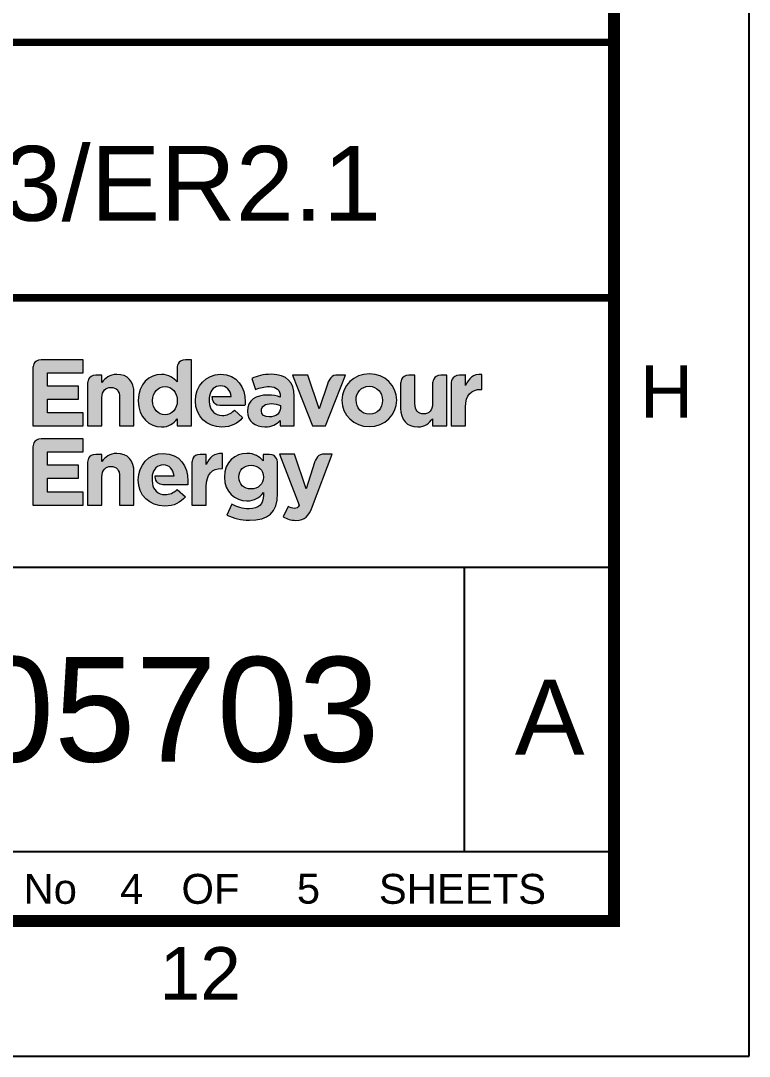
# Paper-space layout 'Retic (4)' of a CAD drawing. Header units: metres. Extents: x -9 to 795, y -5 to 571.
# Drawn here: x 746.7 to 795.4, y -5.4 to 63.8 of the extents above; entities that cross this region are included whole.
import ezdxf
from ezdxf.enums import TextEntityAlignment as Align

# ---------------------------------------------------------------- set-up
doc = ezdxf.new("R2010")
doc.units = ezdxf.units.M
doc.header["$LTSCALE"] = 0.7
for name, color, linetype in [('_User Miscellaneous1', 3, 'Continuous'), ('Notes', 7, 'Continuous'), ('SupportsUG_SP_EXT', 7, 'Continuous')]:
    doc.layers.add(name, color=color, linetype=linetype)
doc.layers.get('SupportsUG_SP_EXT').off()
doc.styles.add('ARIAL', font='arial.ttf', dxfattribs={"height": 2})
doc.styles.add('iecISOCP', font='isocp.shx')
doc.styles.get("Standard").update_dxf_attribs({"font": 'arial.ttf'})

# ---------------------------------------------------------------- blocks, each defined once
blk = doc.blocks.new('A1_FRAME_TITLE')
at = {"layer": '_User Miscellaneous1'}
h = blk.add_hatch(color=256, dxfattribs=at)
edge = h.paths.add_edge_path()
edge.add_spline(control_points=[(756.269, 39.059), (756.269, 39.059), (756.269, 42.872), (756.269, 42.919), (756.269, 42.965), (756.271, 43.478), (756.828, 43.479), (757.385, 43.479), (759.635, 43.479), (759.635, 43.479), (759.635, 43.479), (759.635, 42.614), (759.635, 42.614), (759.635, 42.614), (757.235, 42.614), (757.235, 42.614), (757.235, 42.614), (757.235, 41.717), (757.235, 41.717), (757.235, 41.717), (759.319, 41.717), (759.319, 41.717), (759.319, 41.717), (759.319, 40.852), (759.319, 40.852), (759.319, 40.852), (757.235, 40.852), (757.235, 40.852), (757.235, 40.852), (757.235, 39.924), (757.235, 39.924), (757.235, 39.924), (759.635, 39.924), (759.635, 39.924), (759.635, 39.924), (759.635, 39.059), (759.635, 39.059), (759.635, 39.059), (756.269, 39.059), (756.269, 39.059)], knot_values=[0, 0, 0, 0, 1, 1, 1, 2, 2, 2, 3, 3, 3, 4, 4, 4, 5, 5, 5, 6, 6, 6, 7, 7, 7, 8, 8, 8, 9, 9, 9, 10, 10, 10, 11, 11, 11, 12, 12, 12, 13, 13, 13, 13], degree=3, periodic=0)
h = blk.add_hatch(color=256, dxfattribs=at)
edge = h.paths.add_edge_path(flags=16)
edge.add_spline(control_points=[(765.92, 40.751), (765.92, 41.313), (765.548, 41.685), (765.1, 41.685), (764.651, 41.685), (764.272, 41.319), (764.272, 40.751), (764.272, 40.751), (764.272, 40.738), (764.272, 40.738), (764.272, 40.176), (764.651, 39.804), (765.1, 39.804), (765.548, 39.804), (765.92, 40.176), (765.92, 40.738), (765.92, 40.738), (765.92, 40.751), (765.92, 40.751)], knot_values=[0, 0, 0, 0, 1, 1, 1, 2, 2, 2, 3, 3, 3, 4, 4, 4, 5, 5, 5, 6, 6, 6, 6], degree=3, periodic=0)
edge = h.paths.add_edge_path()
edge.add_spline(control_points=[(765.908, 39.059), (765.908, 39.059), (765.908, 39.539), (765.908, 39.539), (765.675, 39.223), (765.352, 38.989), (764.854, 38.989), (764.064, 38.989), (763.313, 39.608), (763.313, 40.738), (763.313, 40.738), (763.313, 40.751), (763.313, 40.751), (763.313, 41.882), (764.052, 42.5), (764.854, 42.5), (765.365, 42.5), (765.68, 42.266), (765.908, 41.995), (765.908, 41.995), (765.908, 42.884), (765.908, 42.923), (765.908, 42.961), (765.91, 43.479), (766.464, 43.479), (766.852, 43.479), (766.868, 43.479), (766.868, 43.479), (766.868, 43.479), (766.868, 39.059), (766.868, 39.059), (766.868, 39.059), (765.908, 39.059), (765.908, 39.059)], knot_values=[0, 0, 0, 0, 1, 1, 1, 2, 2, 2, 3, 3, 3, 4, 4, 4, 5, 5, 5, 6, 6, 6, 7, 7, 7, 8, 8, 8, 9, 9, 9, 10, 10, 10, 11, 11, 11, 11], degree=3, periodic=0)
h = blk.add_hatch(color=256, dxfattribs=at)
edge = h.paths.add_edge_path()
edge.add_spline(control_points=[(762.065, 39.059), (762.065, 39.059), (762.065, 40.947), (762.065, 40.947), (762.065, 41.402), (761.85, 41.635), (761.484, 41.635), (761.117, 41.635), (760.884, 41.402), (760.884, 40.947), (760.884, 40.947), (760.884, 39.059), (760.884, 39.059), (760.884, 39.059), (759.924, 39.059), (759.924, 39.059), (759.924, 39.059), (759.925, 41.83), (759.924, 41.889), (759.923, 41.947), (759.923, 42.443), (760.481, 42.443), (760.884, 42.443), (760.884, 42.443), (760.884, 42.443), (760.884, 42.443), (760.884, 41.964), (760.884, 41.964), (761.105, 42.248), (761.389, 42.507), (761.875, 42.507), (762.602, 42.507), (763.025, 42.027), (763.025, 41.25), (763.025, 41.25), (763.025, 39.059), (763.025, 39.059), (763.025, 39.059), (762.065, 39.059), (762.065, 39.059)], knot_values=[0, 0, 0, 0, 1, 1, 1, 2, 2, 2, 3, 3, 3, 4, 4, 4, 5, 5, 5, 6, 6, 6, 7, 7, 7, 8, 8, 8, 9, 9, 9, 10, 10, 10, 11, 11, 11, 12, 12, 12, 13, 13, 13, 13], degree=3, periodic=0)
h = blk.add_hatch(color=256, dxfattribs=at)
edge = h.paths.add_edge_path()
edge.add_spline(control_points=[(768.808, 42.508), (767.823, 42.508), (767.134, 41.713), (767.134, 40.747), (767.134, 40.747), (767.134, 40.734), (767.134, 40.734), (767.134, 39.699), (767.886, 38.985), (768.903, 38.985), (769.515, 38.985), (769.97, 39.225), (770.285, 39.616), (770.285, 39.616), (769.736, 40.102), (769.736, 40.102), (769.471, 39.856), (769.237, 39.762), (768.915, 39.755), (768.451, 39.746), (768.122, 40.112), (768.076, 40.483), (768.036, 40.803), (768.05, 40.909), (768.072, 41.048), (768.138, 41.466), (768.41, 41.738), (768.808, 41.738), (769.212, 41.738), (769.465, 41.448), (769.522, 41.018), (769.522, 41.018), (768.261, 41.018), (768.261, 41.018), (768.261, 41.018), (768.238, 40.418), (768.764, 40.418), (769.29, 40.418), (770.443, 40.418), (770.443, 40.418), (770.45, 40.507), (770.456, 40.564), (770.456, 40.658), (770.456, 40.658), (770.456, 40.671), (770.456, 40.671), (770.456, 41.631), (769.938, 42.508), (768.808, 42.508)], knot_values=[0, 0, 0, 0, 1, 1, 1, 2, 2, 2, 3, 3, 3, 4, 4, 4, 5, 5, 5, 6, 6, 6, 7, 7, 7, 8, 8, 8, 9, 9, 9, 10, 10, 10, 11, 11, 11, 12, 12, 12, 13, 13, 13, 14, 14, 14, 15, 15, 15, 16, 16, 16, 16], degree=3, periodic=0)
h = blk.add_hatch(color=256, dxfattribs=at)
edge = h.paths.add_edge_path(flags=16)
edge.add_spline(control_points=[(772.814, 40.422), (772.65, 40.498), (772.435, 40.549), (772.201, 40.549), (771.791, 40.549), (771.539, 40.384), (771.539, 40.081), (771.539, 40.081), (771.539, 40.069), (771.539, 40.069), (771.539, 39.81), (771.753, 39.658), (772.063, 39.658), (772.511, 39.658), (772.814, 39.904), (772.814, 40.252), (772.814, 40.252), (772.814, 40.422), (772.814, 40.422)], knot_values=[0, 0, 0, 0, 1, 1, 1, 2, 2, 2, 3, 3, 3, 4, 4, 4, 5, 5, 5, 6, 6, 6, 6], degree=3, periodic=0)
edge = h.paths.add_edge_path()
edge.add_spline(control_points=[(772.795, 39.058), (772.795, 39.058), (772.795, 39.425), (772.795, 39.425), (772.561, 39.166), (772.239, 38.995), (771.772, 38.995), (771.135, 38.995), (770.61, 39.361), (770.61, 40.031), (770.61, 40.031), (770.61, 40.043), (770.61, 40.043), (770.61, 40.782), (771.172, 41.123), (771.974, 41.123), (772.315, 41.123), (772.561, 41.066), (772.801, 40.984), (772.801, 40.984), (772.801, 41.041), (772.801, 41.041), (772.801, 41.439), (772.555, 41.687), (772.075, 41.687), (771.709, 41.687), (771.45, 41.618), (771.141, 41.504), (771.141, 41.504), (770.901, 42.237), (770.901, 42.237), (771.273, 42.401), (771.64, 42.508), (772.214, 42.508), (773.263, 42.508), (773.724, 41.965), (773.724, 41.049), (773.724, 41.049), (773.724, 39.058), (773.724, 39.058), (773.724, 39.058), (772.795, 39.058), (772.795, 39.058)], knot_values=[0, 0, 0, 0, 1, 1, 1, 2, 2, 2, 3, 3, 3, 4, 4, 4, 5, 5, 5, 6, 6, 6, 7, 7, 7, 8, 8, 8, 9, 9, 9, 10, 10, 10, 11, 11, 11, 12, 12, 12, 13, 13, 13, 14, 14, 14, 14], degree=3, periodic=0)
h = blk.add_hatch(color=256, dxfattribs=at)
edge = h.paths.add_edge_path()
edge.add_spline(control_points=[(775.833, 39.059), (775.833, 39.059), (774.962, 39.059), (774.962, 39.059), (774.962, 39.059), (773.629, 42.446), (773.629, 42.446), (773.629, 42.446), (774.646, 42.446), (774.646, 42.446), (774.646, 42.446), (775.404, 40.202), (775.404, 40.202), (775.404, 40.202), (775.981, 41.915), (775.981, 41.915), (775.981, 41.915), (776.146, 42.446), (776.525, 42.446), (776.904, 42.446), (777.165, 42.446), (777.165, 42.446), (777.165, 42.446), (775.833, 39.059), (775.833, 39.059)], knot_values=[0, 0, 0, 0, 1, 1, 1, 2, 2, 2, 3, 3, 3, 4, 4, 4, 5, 5, 5, 6, 6, 6, 7, 7, 7, 8, 8, 8, 8], degree=3, periodic=0)
h = blk.add_hatch(color=256, dxfattribs=at)
edge = h.paths.add_edge_path(flags=16)
edge.add_spline(control_points=[(779.639, 40.776), (779.639, 41.275), (779.278, 41.711), (778.748, 41.711), (778.199, 41.711), (777.87, 41.288), (777.87, 40.789), (777.87, 40.789), (777.87, 40.776), (777.87, 40.776), (777.87, 40.278), (778.23, 39.842), (778.761, 39.842), (779.31, 39.842), (779.639, 40.265), (779.639, 40.764), (779.639, 40.764), (779.639, 40.776), (779.639, 40.776)], knot_values=[0, 0, 0, 0, 1, 1, 1, 2, 2, 2, 3, 3, 3, 4, 4, 4, 5, 5, 5, 6, 6, 6, 6], degree=3, periodic=0)
edge = h.paths.add_edge_path()
edge.add_spline(control_points=[(778.748, 39.015), (777.7, 39.015), (776.923, 39.791), (776.923, 40.764), (776.923, 40.764), (776.923, 40.776), (776.923, 40.776), (776.923, 41.749), (777.706, 42.538), (778.761, 42.538), (779.809, 42.538), (780.586, 41.762), (780.586, 40.789), (780.586, 40.789), (780.586, 40.776), (780.586, 40.776), (780.586, 39.804), (779.802, 39.015), (778.748, 39.015)], knot_values=[0, 0, 0, 0, 1, 1, 1, 2, 2, 2, 3, 3, 3, 4, 4, 4, 5, 5, 5, 6, 6, 6, 6], degree=3, periodic=0)
h = blk.add_hatch(color=256, dxfattribs=at)
edge = h.paths.add_edge_path()
edge.add_spline(control_points=[(782.985, 39.059), (782.985, 39.059), (782.985, 39.538), (782.985, 39.538), (782.764, 39.254), (782.48, 38.995), (781.993, 38.995), (781.267, 38.995), (780.844, 39.475), (780.844, 40.252), (780.844, 40.252), (780.844, 41.839), (780.844, 41.887), (780.844, 41.935), (780.84, 42.443), (781.397, 42.443), (781.804, 42.443), (781.804, 42.443), (781.804, 42.443), (781.804, 42.443), (781.804, 40.555), (781.804, 40.555), (781.804, 40.1), (782.019, 39.867), (782.385, 39.867), (782.751, 39.867), (782.985, 40.1), (782.985, 40.555), (782.985, 40.555), (782.985, 41.822), (782.985, 41.889), (782.985, 41.956), (782.99, 42.443), (783.542, 42.443), (783.945, 42.443), (783.945, 42.443), (783.945, 42.443), (783.945, 42.443), (783.945, 39.059), (783.945, 39.059), (783.945, 39.059), (782.985, 39.059), (782.985, 39.059)], knot_values=[0, 0, 0, 0, 1, 1, 1, 2, 2, 2, 3, 3, 3, 4, 4, 4, 5, 5, 5, 6, 6, 6, 7, 7, 7, 8, 8, 8, 9, 9, 9, 10, 10, 10, 11, 11, 11, 12, 12, 12, 13, 13, 13, 14, 14, 14, 14], degree=3, periodic=0)
h = blk.add_hatch(color=256, dxfattribs=at)
edge = h.paths.add_edge_path()
edge.add_spline(control_points=[(786.215, 41.503), (785.577, 41.503), (785.186, 41.118), (785.186, 40.309), (785.186, 40.309), (785.186, 39.059), (785.186, 39.059), (785.186, 39.059), (784.226, 39.059), (784.226, 39.059), (784.226, 39.059), (784.226, 41.857), (784.226, 41.888), (784.226, 41.919), (784.224, 42.444), (784.783, 42.444), (785.342, 42.444), (785.186, 42.444), (785.186, 42.444), (785.186, 42.444), (785.186, 41.762), (785.186, 41.762), (785.381, 42.229), (785.697, 42.532), (786.265, 42.507), (786.265, 42.507), (786.265, 41.503), (786.265, 41.503), (786.265, 41.503), (786.215, 41.503), (786.215, 41.503)], knot_values=[0, 0, 0, 0, 1, 1, 1, 2, 2, 2, 3, 3, 3, 4, 4, 4, 5, 5, 5, 6, 6, 6, 7, 7, 7, 8, 8, 8, 9, 9, 9, 10, 10, 10, 10], degree=3, periodic=0)
h = blk.add_hatch(color=256, dxfattribs=at)
edge = h.paths.add_edge_path()
edge.add_spline(control_points=[(756.269, 33.774), (756.269, 33.774), (756.269, 37.587), (756.269, 37.634), (756.269, 37.68), (756.271, 38.194), (756.828, 38.194), (757.385, 38.195), (759.635, 38.194), (759.635, 38.194), (759.635, 38.194), (759.635, 37.329), (759.635, 37.329), (759.635, 37.329), (757.235, 37.329), (757.235, 37.329), (757.235, 37.329), (757.235, 36.433), (757.235, 36.433), (757.235, 36.433), (759.319, 36.433), (759.319, 36.433), (759.319, 36.433), (759.319, 35.567), (759.319, 35.567), (759.319, 35.567), (757.235, 35.567), (757.235, 35.567), (757.235, 35.567), (757.235, 34.639), (757.235, 34.639), (757.235, 34.639), (759.635, 34.639), (759.635, 34.639), (759.635, 34.639), (759.635, 33.774), (759.635, 33.774), (759.635, 33.774), (756.269, 33.774), (756.269, 33.774)], knot_values=[0, 0, 0, 0, 1, 1, 1, 2, 2, 2, 3, 3, 3, 4, 4, 4, 5, 5, 5, 6, 6, 6, 7, 7, 7, 8, 8, 8, 9, 9, 9, 10, 10, 10, 11, 11, 11, 12, 12, 12, 13, 13, 13, 13], degree=3, periodic=0)
h = blk.add_hatch(color=256, dxfattribs=at)
edge = h.paths.add_edge_path()
edge.add_spline(control_points=[(762.065, 33.774), (762.065, 33.774), (762.065, 35.662), (762.065, 35.662), (762.065, 36.117), (761.85, 36.351), (761.484, 36.351), (761.117, 36.351), (760.884, 36.117), (760.884, 35.662), (760.884, 35.662), (760.884, 33.774), (760.884, 33.774), (760.884, 33.774), (759.924, 33.774), (759.924, 33.774), (759.924, 33.774), (759.925, 36.546), (759.924, 36.604), (759.923, 36.662), (759.923, 37.159), (760.481, 37.159), (760.884, 37.159), (760.884, 37.159), (760.884, 37.159), (760.884, 37.159), (760.884, 36.679), (760.884, 36.679), (761.105, 36.963), (761.389, 37.222), (761.875, 37.222), (762.602, 37.222), (763.025, 36.742), (763.025, 35.965), (763.025, 35.965), (763.025, 33.774), (763.025, 33.774), (763.025, 33.774), (762.065, 33.774), (762.065, 33.774)], knot_values=[0, 0, 0, 0, 1, 1, 1, 2, 2, 2, 3, 3, 3, 4, 4, 4, 5, 5, 5, 6, 6, 6, 7, 7, 7, 8, 8, 8, 9, 9, 9, 10, 10, 10, 11, 11, 11, 12, 12, 12, 13, 13, 13, 13], degree=3, periodic=0)
h = blk.add_hatch(color=256, dxfattribs=at)
edge = h.paths.add_edge_path()
edge.add_spline(control_points=[(764.986, 37.222), (764.001, 37.222), (763.313, 36.427), (763.313, 35.46), (763.313, 35.46), (763.313, 35.448), (763.313, 35.448), (763.313, 34.413), (764.064, 33.699), (765.081, 33.699), (765.693, 33.699), (766.148, 33.939), (766.464, 34.33), (766.464, 34.33), (765.914, 34.816), (765.914, 34.816), (765.649, 34.57), (765.415, 34.476), (765.094, 34.469), (764.629, 34.46), (764.301, 34.826), (764.254, 35.197), (764.214, 35.517), (764.228, 35.623), (764.25, 35.762), (764.316, 36.179), (764.588, 36.452), (764.986, 36.452), (765.39, 36.452), (765.643, 36.161), (765.7, 35.732), (765.7, 35.732), (764.439, 35.732), (764.439, 35.732), (764.439, 35.732), (764.416, 35.132), (764.942, 35.132), (765.468, 35.132), (766.622, 35.132), (766.622, 35.132), (766.628, 35.221), (766.634, 35.277), (766.634, 35.372), (766.634, 35.372), (766.634, 35.385), (766.634, 35.385), (766.634, 36.345), (766.116, 37.222), (764.986, 37.222)], knot_values=[0, 0, 0, 0, 1, 1, 1, 2, 2, 2, 3, 3, 3, 4, 4, 4, 5, 5, 5, 6, 6, 6, 7, 7, 7, 8, 8, 8, 9, 9, 9, 10, 10, 10, 11, 11, 11, 12, 12, 12, 13, 13, 13, 14, 14, 14, 15, 15, 15, 16, 16, 16, 16], degree=3, periodic=0)
h = blk.add_hatch(color=256, dxfattribs=at)
edge = h.paths.add_edge_path()
edge.add_spline(control_points=[(768.887, 36.214), (768.249, 36.214), (767.857, 35.829), (767.857, 35.021), (767.857, 35.021), (767.857, 33.77), (767.857, 33.77), (767.857, 33.77), (766.897, 33.77), (766.897, 33.77), (766.897, 33.77), (766.897, 36.568), (766.897, 36.599), (766.897, 36.63), (766.895, 37.155), (767.454, 37.155), (767.857, 37.155), (767.857, 37.155), (767.857, 37.155), (767.857, 37.155), (767.857, 36.473), (767.857, 36.473), (768.053, 36.94), (768.368, 37.244), (768.937, 37.219), (768.937, 37.219), (768.937, 36.214), (768.937, 36.214), (768.937, 36.214), (768.887, 36.214), (768.887, 36.214)], knot_values=[0, 0, 0, 0, 1, 1, 1, 2, 2, 2, 3, 3, 3, 4, 4, 4, 5, 5, 5, 6, 6, 6, 7, 7, 7, 8, 8, 8, 9, 9, 9, 10, 10, 10, 10], degree=3, periodic=0)
h = blk.add_hatch(color=256, dxfattribs=at)
edge = h.paths.add_edge_path(flags=16)
edge.add_spline(control_points=[(771.678, 35.643), (771.678, 36.105), (771.318, 36.427), (770.851, 36.427), (770.384, 36.427), (770.03, 36.105), (770.03, 35.643), (770.03, 35.643), (770.03, 35.631), (770.03, 35.631), (770.03, 35.164), (770.384, 34.848), (770.851, 34.848), (771.318, 34.848), (771.678, 35.17), (771.678, 35.631), (771.678, 35.631), (771.678, 35.643), (771.678, 35.643)], knot_values=[0, 0, 0, 0, 1, 1, 1, 2, 2, 2, 3, 3, 3, 4, 4, 4, 5, 5, 5, 6, 6, 6, 6], degree=3, periodic=0)
edge = h.paths.add_edge_path()
edge.add_spline(control_points=[(770.737, 32.751), (770.188, 32.751), (769.67, 32.878), (769.241, 33.105), (769.241, 33.105), (769.569, 33.825), (769.569, 33.825), (769.916, 33.629), (770.264, 33.515), (770.713, 33.515), (771.369, 33.515), (771.678, 33.832), (771.678, 34.437), (771.678, 34.437), (771.678, 34.602), (771.678, 34.602), (771.394, 34.261), (771.085, 34.053), (770.573, 34.053), (769.784, 34.053), (769.07, 34.627), (769.07, 35.631), (769.07, 35.631), (769.07, 35.643), (769.07, 35.643), (769.07, 36.654), (769.797, 37.222), (770.573, 37.222), (771.097, 37.222), (771.407, 37.001), (771.666, 36.717), (771.666, 36.717), (771.666, 37.159), (771.666, 37.159), (771.666, 37.159), (771.666, 37.159), (772.072, 37.159), (772.63, 37.159), (772.626, 36.6), (772.626, 36.6), (772.626, 36.6), (772.626, 34.539), (772.626, 34.539), (772.626, 33.263), (771.994, 32.751), (770.737, 32.751)], knot_values=[0, 0, 0, 0, 1, 1, 1, 2, 2, 2, 3, 3, 3, 4, 4, 4, 5, 5, 5, 6, 6, 6, 7, 7, 7, 8, 8, 8, 9, 9, 9, 10, 10, 10, 11, 11, 11, 12, 12, 12, 13, 13, 13, 14, 14, 14, 15, 15, 15, 15], degree=3, periodic=0)
h = blk.add_hatch(color=256, dxfattribs=at)
edge = h.paths.add_edge_path()
edge.add_spline(control_points=[(774.964, 33.695), (774.705, 33.006), (774.427, 32.748), (773.853, 32.748), (773.505, 32.748), (773.246, 32.836), (773, 32.981), (773, 32.981), (773.322, 33.676), (773.322, 33.676), (773.449, 33.6), (773.606, 33.543), (773.733, 33.543), (773.897, 33.543), (773.985, 33.594), (774.068, 33.764), (774.068, 33.764), (772.741, 37.162), (772.741, 37.162), (772.741, 37.162), (773.758, 37.162), (773.758, 37.162), (773.758, 37.162), (774.528, 34.857), (774.528, 34.857), (774.528, 34.857), (775.088, 36.604), (775.088, 36.604), (775.088, 36.604), (775.259, 37.162), (775.619, 37.162), (775.978, 37.162), (776.265, 37.162), (776.265, 37.162), (776.265, 37.162), (774.964, 33.695), (774.964, 33.695)], knot_values=[0, 0, 0, 0, 1, 1, 1, 2, 2, 2, 3, 3, 3, 4, 4, 4, 5, 5, 5, 6, 6, 6, 7, 7, 7, 8, 8, 8, 9, 9, 9, 10, 10, 10, 11, 11, 11, 12, 12, 12, 12], degree=3, periodic=0)
at = {"layer": '_User Miscellaneous1', "lineweight": 0}
for points, knots in [([(756.269, 39.059), (756.269, 39.059), (756.269, 42.872), (756.269, 42.919), (756.269, 42.965), (756.271, 43.478), (756.828, 43.479), (757.385, 43.479), (759.635, 43.479), (759.635, 43.479), (759.635, 43.479), (759.635, 42.614), (759.635, 42.614), (759.635, 42.614), (757.235, 42.614), (757.235, 42.614), (757.235, 42.614), (757.235, 41.717), (757.235, 41.717), (757.235, 41.717), (759.319, 41.717), (759.319, 41.717), (759.319, 41.717), (759.319, 40.852), (759.319, 40.852), (759.319, 40.852), (757.235, 40.852), (757.235, 40.852), (757.235, 40.852), (757.235, 39.924), (757.235, 39.924), (757.235, 39.924), (759.635, 39.924), (759.635, 39.924), (759.635, 39.924), (759.635, 39.059), (759.635, 39.059), (759.635, 39.059), (756.269, 39.059), (756.269, 39.059)], [0, 0, 0, 0, 1, 1, 1, 2, 2, 2, 3, 3, 3, 4, 4, 4, 5, 5, 5, 6, 6, 6, 7, 7, 7, 8, 8, 8, 9, 9, 9, 10, 10, 10, 11, 11, 11, 12, 12, 12, 13, 13, 13, 13]), ([(765.908, 39.059), (765.908, 39.059), (765.908, 39.539), (765.908, 39.539), (765.675, 39.223), (765.352, 38.989), (764.854, 38.989), (764.064, 38.989), (763.313, 39.608), (763.313, 40.738), (763.313, 40.738), (763.313, 40.751), (763.313, 40.751), (763.313, 41.882), (764.052, 42.5), (764.854, 42.5), (765.365, 42.5), (765.68, 42.266), (765.908, 41.995), (765.908, 41.995), (765.908, 42.884), (765.908, 42.923), (765.908, 42.961), (765.91, 43.479), (766.464, 43.479), (766.852, 43.479), (766.868, 43.479), (766.868, 43.479), (766.868, 43.479), (766.868, 39.059), (766.868, 39.059), (766.868, 39.059), (765.908, 39.059), (765.908, 39.059)], [0, 0, 0, 0, 1, 1, 1, 2, 2, 2, 3, 3, 3, 4, 4, 4, 5, 5, 5, 6, 6, 6, 7, 7, 7, 8, 8, 8, 9, 9, 9, 10, 10, 10, 11, 11, 11, 11]), ([(762.065, 39.059), (762.065, 39.059), (762.065, 40.947), (762.065, 40.947), (762.065, 41.402), (761.85, 41.635), (761.484, 41.635), (761.117, 41.635), (760.884, 41.402), (760.884, 40.947), (760.884, 40.947), (760.884, 39.059), (760.884, 39.059), (760.884, 39.059), (759.924, 39.059), (759.924, 39.059), (759.924, 39.059), (759.925, 41.83), (759.924, 41.889), (759.923, 41.947), (759.923, 42.443), (760.481, 42.443), (760.884, 42.443), (760.884, 42.443), (760.884, 42.443), (760.884, 42.443), (760.884, 41.964), (760.884, 41.964), (761.105, 42.248), (761.389, 42.507), (761.875, 42.507), (762.602, 42.507), (763.025, 42.027), (763.025, 41.25), (763.025, 41.25), (763.025, 39.059), (763.025, 39.059), (763.025, 39.059), (762.065, 39.059), (762.065, 39.059)], [0, 0, 0, 0, 1, 1, 1, 2, 2, 2, 3, 3, 3, 4, 4, 4, 5, 5, 5, 6, 6, 6, 7, 7, 7, 8, 8, 8, 9, 9, 9, 10, 10, 10, 11, 11, 11, 12, 12, 12, 13, 13, 13, 13]), ([(768.808, 42.508), (767.823, 42.508), (767.134, 41.713), (767.134, 40.747), (767.134, 40.747), (767.134, 40.734), (767.134, 40.734), (767.134, 39.699), (767.886, 38.985), (768.903, 38.985), (769.515, 38.985), (769.97, 39.225), (770.285, 39.616), (770.285, 39.616), (769.736, 40.102), (769.736, 40.102), (769.471, 39.856), (769.237, 39.762), (768.915, 39.755), (768.451, 39.746), (768.122, 40.112), (768.076, 40.483), (768.036, 40.803), (768.05, 40.909), (768.072, 41.048), (768.138, 41.466), (768.41, 41.738), (768.808, 41.738), (769.212, 41.738), (769.465, 41.448), (769.522, 41.018), (769.522, 41.018), (768.261, 41.018), (768.261, 41.018), (768.261, 41.018), (768.238, 40.418), (768.764, 40.418), (769.29, 40.418), (770.443, 40.418), (770.443, 40.418), (770.45, 40.507), (770.456, 40.564), (770.456, 40.658), (770.456, 40.658), (770.456, 40.671), (770.456, 40.671), (770.456, 41.631), (769.938, 42.508), (768.808, 42.508)], [0, 0, 0, 0, 1, 1, 1, 2, 2, 2, 3, 3, 3, 4, 4, 4, 5, 5, 5, 6, 6, 6, 7, 7, 7, 8, 8, 8, 9, 9, 9, 10, 10, 10, 11, 11, 11, 12, 12, 12, 13, 13, 13, 14, 14, 14, 15, 15, 15, 16, 16, 16, 16]), ([(772.795, 39.058), (772.795, 39.058), (772.795, 39.425), (772.795, 39.425), (772.561, 39.166), (772.239, 38.995), (771.772, 38.995), (771.135, 38.995), (770.61, 39.361), (770.61, 40.031), (770.61, 40.031), (770.61, 40.043), (770.61, 40.043), (770.61, 40.782), (771.172, 41.123), (771.974, 41.123), (772.315, 41.123), (772.561, 41.066), (772.801, 40.984), (772.801, 40.984), (772.801, 41.041), (772.801, 41.041), (772.801, 41.439), (772.555, 41.687), (772.075, 41.687), (771.709, 41.687), (771.45, 41.618), (771.141, 41.504), (771.141, 41.504), (770.901, 42.237), (770.901, 42.237), (771.273, 42.401), (771.64, 42.508), (772.214, 42.508), (773.263, 42.508), (773.724, 41.965), (773.724, 41.049), (773.724, 41.049), (773.724, 39.058), (773.724, 39.058), (773.724, 39.058), (772.795, 39.058), (772.795, 39.058)], [0, 0, 0, 0, 1, 1, 1, 2, 2, 2, 3, 3, 3, 4, 4, 4, 5, 5, 5, 6, 6, 6, 7, 7, 7, 8, 8, 8, 9, 9, 9, 10, 10, 10, 11, 11, 11, 12, 12, 12, 13, 13, 13, 14, 14, 14, 14]), ([(775.833, 39.059), (775.833, 39.059), (774.962, 39.059), (774.962, 39.059), (774.962, 39.059), (773.629, 42.446), (773.629, 42.446), (773.629, 42.446), (774.646, 42.446), (774.646, 42.446), (774.646, 42.446), (775.404, 40.202), (775.404, 40.202), (775.404, 40.202), (775.981, 41.915), (775.981, 41.915), (775.981, 41.915), (776.146, 42.446), (776.525, 42.446), (776.904, 42.446), (777.165, 42.446), (777.165, 42.446), (777.165, 42.446), (775.833, 39.059), (775.833, 39.059)], [0, 0, 0, 0, 1, 1, 1, 2, 2, 2, 3, 3, 3, 4, 4, 4, 5, 5, 5, 6, 6, 6, 7, 7, 7, 8, 8, 8, 8]), ([(778.748, 39.015), (777.7, 39.015), (776.923, 39.791), (776.923, 40.764), (776.923, 40.764), (776.923, 40.776), (776.923, 40.776), (776.923, 41.749), (777.706, 42.538), (778.761, 42.538), (779.809, 42.538), (780.586, 41.762), (780.586, 40.789), (780.586, 40.789), (780.586, 40.776), (780.586, 40.776), (780.586, 39.804), (779.802, 39.015), (778.748, 39.015)], [0, 0, 0, 0, 1, 1, 1, 2, 2, 2, 3, 3, 3, 4, 4, 4, 5, 5, 5, 6, 6, 6, 6]), ([(782.985, 39.059), (782.985, 39.059), (782.985, 39.538), (782.985, 39.538), (782.764, 39.254), (782.48, 38.995), (781.993, 38.995), (781.267, 38.995), (780.844, 39.475), (780.844, 40.252), (780.844, 40.252), (780.844, 41.839), (780.844, 41.887), (780.844, 41.935), (780.84, 42.443), (781.397, 42.443), (781.804, 42.443), (781.804, 42.443), (781.804, 42.443), (781.804, 42.443), (781.804, 40.555), (781.804, 40.555), (781.804, 40.1), (782.019, 39.867), (782.385, 39.867), (782.751, 39.867), (782.985, 40.1), (782.985, 40.555), (782.985, 40.555), (782.985, 41.822), (782.985, 41.889), (782.985, 41.956), (782.99, 42.443), (783.542, 42.443), (783.945, 42.443), (783.945, 42.443), (783.945, 42.443), (783.945, 42.443), (783.945, 39.059), (783.945, 39.059), (783.945, 39.059), (782.985, 39.059), (782.985, 39.059)], [0, 0, 0, 0, 1, 1, 1, 2, 2, 2, 3, 3, 3, 4, 4, 4, 5, 5, 5, 6, 6, 6, 7, 7, 7, 8, 8, 8, 9, 9, 9, 10, 10, 10, 11, 11, 11, 12, 12, 12, 13, 13, 13, 14, 14, 14, 14]), ([(786.215, 41.503), (785.577, 41.503), (785.186, 41.118), (785.186, 40.309), (785.186, 40.309), (785.186, 39.059), (785.186, 39.059), (785.186, 39.059), (784.226, 39.059), (784.226, 39.059), (784.226, 39.059), (784.226, 41.857), (784.226, 41.888), (784.226, 41.919), (784.224, 42.444), (784.783, 42.444), (785.342, 42.444), (785.186, 42.444), (785.186, 42.444), (785.186, 42.444), (785.186, 41.762), (785.186, 41.762), (785.381, 42.229), (785.697, 42.532), (786.265, 42.507), (786.265, 42.507), (786.265, 41.503), (786.265, 41.503), (786.265, 41.503), (786.215, 41.503), (786.215, 41.503)], [0, 0, 0, 0, 1, 1, 1, 2, 2, 2, 3, 3, 3, 4, 4, 4, 5, 5, 5, 6, 6, 6, 7, 7, 7, 8, 8, 8, 9, 9, 9, 10, 10, 10, 10]), ([(765.92, 40.751), (765.92, 41.313), (765.548, 41.685), (765.1, 41.685), (764.651, 41.685), (764.272, 41.319), (764.272, 40.751), (764.272, 40.751), (764.272, 40.738), (764.272, 40.738), (764.272, 40.176), (764.651, 39.804), (765.1, 39.804), (765.548, 39.804), (765.92, 40.176), (765.92, 40.738), (765.92, 40.738), (765.92, 40.751), (765.92, 40.751)], [0, 0, 0, 0, 1, 1, 1, 2, 2, 2, 3, 3, 3, 4, 4, 4, 5, 5, 5, 6, 6, 6, 6]), ([(779.639, 40.776), (779.639, 41.275), (779.278, 41.711), (778.748, 41.711), (778.199, 41.711), (777.87, 41.288), (777.87, 40.789), (777.87, 40.789), (777.87, 40.776), (777.87, 40.776), (777.87, 40.278), (778.23, 39.842), (778.761, 39.842), (779.31, 39.842), (779.639, 40.265), (779.639, 40.764), (779.639, 40.764), (779.639, 40.776), (779.639, 40.776)], [0, 0, 0, 0, 1, 1, 1, 2, 2, 2, 3, 3, 3, 4, 4, 4, 5, 5, 5, 6, 6, 6, 6]), ([(772.814, 40.422), (772.65, 40.498), (772.435, 40.549), (772.201, 40.549), (771.791, 40.549), (771.539, 40.384), (771.539, 40.081), (771.539, 40.081), (771.539, 40.069), (771.539, 40.069), (771.539, 39.81), (771.753, 39.658), (772.063, 39.658), (772.511, 39.658), (772.814, 39.904), (772.814, 40.252), (772.814, 40.252), (772.814, 40.422), (772.814, 40.422)], [0, 0, 0, 0, 1, 1, 1, 2, 2, 2, 3, 3, 3, 4, 4, 4, 5, 5, 5, 6, 6, 6, 6]), ([(756.269, 33.774), (756.269, 33.774), (756.269, 37.587), (756.269, 37.634), (756.269, 37.68), (756.271, 38.194), (756.828, 38.194), (757.385, 38.195), (759.635, 38.194), (759.635, 38.194), (759.635, 38.194), (759.635, 37.329), (759.635, 37.329), (759.635, 37.329), (757.235, 37.329), (757.235, 37.329), (757.235, 37.329), (757.235, 36.433), (757.235, 36.433), (757.235, 36.433), (759.319, 36.433), (759.319, 36.433), (759.319, 36.433), (759.319, 35.567), (759.319, 35.567), (759.319, 35.567), (757.235, 35.567), (757.235, 35.567), (757.235, 35.567), (757.235, 34.639), (757.235, 34.639), (757.235, 34.639), (759.635, 34.639), (759.635, 34.639), (759.635, 34.639), (759.635, 33.774), (759.635, 33.774), (759.635, 33.774), (756.269, 33.774), (756.269, 33.774)], [0, 0, 0, 0, 1, 1, 1, 2, 2, 2, 3, 3, 3, 4, 4, 4, 5, 5, 5, 6, 6, 6, 7, 7, 7, 8, 8, 8, 9, 9, 9, 10, 10, 10, 11, 11, 11, 12, 12, 12, 13, 13, 13, 13]), ([(762.065, 33.774), (762.065, 33.774), (762.065, 35.662), (762.065, 35.662), (762.065, 36.117), (761.85, 36.351), (761.484, 36.351), (761.117, 36.351), (760.884, 36.117), (760.884, 35.662), (760.884, 35.662), (760.884, 33.774), (760.884, 33.774), (760.884, 33.774), (759.924, 33.774), (759.924, 33.774), (759.924, 33.774), (759.925, 36.546), (759.924, 36.604), (759.923, 36.662), (759.923, 37.159), (760.481, 37.159), (760.884, 37.159), (760.884, 37.159), (760.884, 37.159), (760.884, 37.159), (760.884, 36.679), (760.884, 36.679), (761.105, 36.963), (761.389, 37.222), (761.875, 37.222), (762.602, 37.222), (763.025, 36.742), (763.025, 35.965), (763.025, 35.965), (763.025, 33.774), (763.025, 33.774), (763.025, 33.774), (762.065, 33.774), (762.065, 33.774)], [0, 0, 0, 0, 1, 1, 1, 2, 2, 2, 3, 3, 3, 4, 4, 4, 5, 5, 5, 6, 6, 6, 7, 7, 7, 8, 8, 8, 9, 9, 9, 10, 10, 10, 11, 11, 11, 12, 12, 12, 13, 13, 13, 13]), ([(764.986, 37.222), (764.001, 37.222), (763.313, 36.427), (763.313, 35.46), (763.313, 35.46), (763.313, 35.448), (763.313, 35.448), (763.313, 34.413), (764.064, 33.699), (765.081, 33.699), (765.693, 33.699), (766.148, 33.939), (766.464, 34.33), (766.464, 34.33), (765.914, 34.816), (765.914, 34.816), (765.649, 34.57), (765.415, 34.476), (765.094, 34.469), (764.629, 34.46), (764.301, 34.826), (764.254, 35.197), (764.214, 35.517), (764.228, 35.623), (764.25, 35.762), (764.316, 36.179), (764.588, 36.452), (764.986, 36.452), (765.39, 36.452), (765.643, 36.161), (765.7, 35.732), (765.7, 35.732), (764.439, 35.732), (764.439, 35.732), (764.439, 35.732), (764.416, 35.132), (764.942, 35.132), (765.468, 35.132), (766.622, 35.132), (766.622, 35.132), (766.628, 35.221), (766.634, 35.277), (766.634, 35.372), (766.634, 35.372), (766.634, 35.385), (766.634, 35.385), (766.634, 36.345), (766.116, 37.222), (764.986, 37.222)], [0, 0, 0, 0, 1, 1, 1, 2, 2, 2, 3, 3, 3, 4, 4, 4, 5, 5, 5, 6, 6, 6, 7, 7, 7, 8, 8, 8, 9, 9, 9, 10, 10, 10, 11, 11, 11, 12, 12, 12, 13, 13, 13, 14, 14, 14, 15, 15, 15, 16, 16, 16, 16]), ([(768.887, 36.214), (768.249, 36.214), (767.857, 35.829), (767.857, 35.021), (767.857, 35.021), (767.857, 33.77), (767.857, 33.77), (767.857, 33.77), (766.897, 33.77), (766.897, 33.77), (766.897, 33.77), (766.897, 36.568), (766.897, 36.599), (766.897, 36.63), (766.895, 37.155), (767.454, 37.155), (767.857, 37.155), (767.857, 37.155), (767.857, 37.155), (767.857, 37.155), (767.857, 36.473), (767.857, 36.473), (768.053, 36.94), (768.368, 37.244), (768.937, 37.219), (768.937, 37.219), (768.937, 36.214), (768.937, 36.214), (768.937, 36.214), (768.887, 36.214), (768.887, 36.214)], [0, 0, 0, 0, 1, 1, 1, 2, 2, 2, 3, 3, 3, 4, 4, 4, 5, 5, 5, 6, 6, 6, 7, 7, 7, 8, 8, 8, 9, 9, 9, 10, 10, 10, 10]), ([(770.737, 32.751), (770.188, 32.751), (769.67, 32.878), (769.241, 33.105), (769.241, 33.105), (769.569, 33.825), (769.569, 33.825), (769.916, 33.629), (770.264, 33.515), (770.713, 33.515), (771.369, 33.515), (771.678, 33.832), (771.678, 34.437), (771.678, 34.437), (771.678, 34.602), (771.678, 34.602), (771.394, 34.261), (771.085, 34.053), (770.573, 34.053), (769.784, 34.053), (769.07, 34.627), (769.07, 35.631), (769.07, 35.631), (769.07, 35.643), (769.07, 35.643), (769.07, 36.654), (769.797, 37.222), (770.573, 37.222), (771.097, 37.222), (771.407, 37.001), (771.666, 36.717), (771.666, 36.717), (771.666, 37.159), (771.666, 37.159), (771.666, 37.159), (771.666, 37.159), (772.072, 37.159), (772.63, 37.159), (772.626, 36.6), (772.626, 36.6), (772.626, 36.6), (772.626, 34.539), (772.626, 34.539), (772.626, 33.263), (771.994, 32.751), (770.737, 32.751)], [0, 0, 0, 0, 1, 1, 1, 2, 2, 2, 3, 3, 3, 4, 4, 4, 5, 5, 5, 6, 6, 6, 7, 7, 7, 8, 8, 8, 9, 9, 9, 10, 10, 10, 11, 11, 11, 12, 12, 12, 13, 13, 13, 14, 14, 14, 15, 15, 15, 15]), ([(774.964, 33.695), (774.705, 33.006), (774.427, 32.748), (773.853, 32.748), (773.505, 32.748), (773.246, 32.836), (773, 32.981), (773, 32.981), (773.322, 33.676), (773.322, 33.676), (773.449, 33.6), (773.606, 33.543), (773.733, 33.543), (773.897, 33.543), (773.985, 33.594), (774.068, 33.764), (774.068, 33.764), (772.741, 37.162), (772.741, 37.162), (772.741, 37.162), (773.758, 37.162), (773.758, 37.162), (773.758, 37.162), (774.528, 34.857), (774.528, 34.857), (774.528, 34.857), (775.088, 36.604), (775.088, 36.604), (775.088, 36.604), (775.259, 37.162), (775.619, 37.162), (775.978, 37.162), (776.265, 37.162), (776.265, 37.162), (776.265, 37.162), (774.964, 33.695), (774.964, 33.695)], [0, 0, 0, 0, 1, 1, 1, 2, 2, 2, 3, 3, 3, 4, 4, 4, 5, 5, 5, 6, 6, 6, 7, 7, 7, 8, 8, 8, 9, 9, 9, 10, 10, 10, 11, 11, 11, 12, 12, 12, 12]), ([(771.678, 35.643), (771.678, 36.105), (771.318, 36.427), (770.851, 36.427), (770.384, 36.427), (770.03, 36.105), (770.03, 35.643), (770.03, 35.643), (770.03, 35.631), (770.03, 35.631), (770.03, 35.164), (770.384, 34.848), (770.851, 34.848), (771.318, 34.848), (771.678, 35.17), (771.678, 35.631), (771.678, 35.631), (771.678, 35.643), (771.678, 35.643)], [0, 0, 0, 0, 1, 1, 1, 2, 2, 2, 3, 3, 3, 4, 4, 4, 5, 5, 5, 6, 6, 6, 6])]:
    blk.add_open_spline(points, degree=3, knots=knots, dxfattribs=at)
at = {"layer": 'Notes', "color": 7}
for p, q in [((725.121, 29.618), (795.121, 29.618)), ((785.121, 10.618), (785.121, 29.618)), ((741.121, 10.618), (795.121, 10.618))]:
    blk.add_line(p, q, dxfattribs=at)
at = {"layer": 'Notes', "color": 7, "linetype": 'Continuous'}
blk.add_lwpolyline([(-0.044, -3.071), (804.151, -3.071), (804.151, 573.257), (-0.044, 573.257)], close=True, dxfattribs=at)
for points, const_width in [([(9, 5.973), (795.107, 5.973), (795.107, 564.213), (9, 564.213)], 0.8), ([(725.121, 47.618), (795.121, 47.618), (795.121, 64.7), (725.121, 64.7)], 0.5)]:
    blk.add_lwpolyline(points, close=True, dxfattribs=dict(at, const_width=const_width))
at = {"layer": 'Notes', "color": 7, "linetype": 'Continuous', "const_width": 0.5, "flags": 128}
blk.add_lwpolyline([(9, 47.618), (795.107, 47.618)], dxfattribs=at)
at = {"layer": 'Notes', "color": 7, "style": 'ARIAL'}
for s, p in [('H', (796.857, 39.603)), ('12', (764.73, 0.723))]:
    blk.add_text(s, height=3.5, dxfattribs=at).set_placement(p)
blk.add_text('SHEET No         OF            SHEETS', height=2, dxfattribs=at).set_placement((768.06, 8.119), align=Align.MIDDLE_CENTER)
at = {"layer": 'Notes', "color": 7}
blk.add_attdef('EPD_REF_NO', text='', height=5, dxfattribs=at).set_placement((760.121, 52.772), align=Align.CENTER)
at = {"layer": 'Notes', "color": 3, "style": 'iecISOCP', "flags": 8}
blk.add_attdef('VERSION_NO', text='', height=2.5, rotation=90, dxfattribs=at).set_placement((272.817, 44.54), align=Align.MIDDLE_CENTER)
at = {"layer": 'Notes', "color": 7, "style": 'ARIAL'}
for tag, p in [('CAP_NO', (483.942, 43.457)), ('IE_NUM', (483.804, 37.81)), ('REF_No_1', (305.995, 32.31)), ('REF_1', (327.555, 32.31)), ('HV_SWITCH', (484.218, 32.163)), ('GEN_WO', (412.463, 31.763)), ('REF_No_2', (305.995, 26.31)), ('REF_2', (327.555, 26.31)), ('OH_WO', (412.463, 25.812)), ('UBD_REF', (483.804, 25.828)), ('REF_No_3', (305.995, 20.31)), ('REF_3', (327.555, 20.31)), ('UG_WO', (412.463, 20.052)), ('GIS_MAP_No', (483.804, 20.043)), ('REF_No_4', (305.995, 14.31)), ('REF_4', (327.555, 14.31)), ('HV_OP_DIAG', (484.081, 14.199)), ('SUB_WO', (412.463, 13.812)), ('LGA', (483.7, 7.777))]:
    blk.add_attdef(tag, p, '', height=2, dxfattribs=at)
at = {"layer": 'Notes', "color": 7, "style": 'ARIAL', "width": 1.1}
for tag, p in [('T1', (655.128, 39.465)), ('T2', (655.128, 34.346)), ('T3', (655.128, 28.92)), ('T4', (655.128, 23.657)), ('T5', (655.128, 18.231)), ('T6', (655.128, 12.969))]:
    blk.add_attdef(tag, text='', height=3.5, dxfattribs=at).set_placement(p, align=Align.CENTER)
at = {"layer": 'Notes', "color": 7, "style": 'ARIAL'}
for tag, height, p in [('scale', 2, (538.51, 33.269)), ('DRAWN', 2, (538.51, 24.931)), ('REV', 5, (790.809, 17.095)), ('DESIGN', 2, (576.371, 9.155)), ('CHD', 2, (538.51, 8.931))]:
    blk.add_attdef(tag, text='', height=height, dxfattribs=at).set_placement(p, align=Align.CENTER)
blk.add_attdef('NUM', text='', height=7, dxfattribs=at).set_placement((763.121, 20.118), align=Align.MIDDLE_CENTER)
for tag, p in [('NS', (762.875, 8.119)), ('SHTS', (774.685, 8.119))]:
    blk.add_attdef(tag, text='', height=2, dxfattribs=at).set_placement(p, align=Align.MIDDLE)
at = {"layer": 'Notes', "style": 'iecISOCP'}
blk.add_attdef('ExportID', (9.023, 2.346), '', height=2.5, dxfattribs=at)
at = {"layer": 'Notes', "style": 'iecISOCP', "flags": 1}
for tag, p in [('ProjectType', (14.116, -26.841)), ('ProjectNumber', (23.502, -26.862)), ('DrawingNumber', (35.456, -26.847)), ('ProjectDescription', (47.506, -26.869)), ('ExportDate', (60.226, -26.833)), ('ExportUserName', (69.096, -26.844)), ('DesignerCompanyName', (81.426, -26.837)), ('ExportAreaOfInterest', (97.042, -26.857)), ('GIS_SUCCESS', (111.939, -26.824)), ('CAD_SUCCESS', (121.73, -26.827)), ('DEPOTCODE', (132.048, -26.921)), ('ExportCategories', (140.025, -26.841)), ('Comments', (154.327, -26.927)), ('EPD_-_VERSION_1.5', (161.744, -26.927))]:
    blk.add_attdef(tag, p, '', height=1, dxfattribs=at)

psp = doc.layouts.new('Retic (4)')

# ---------------------------------------------------------------- block references
at = {"layer": 'SupportsUG_SP_EXT'}
ref = psp.add_blockref('A1_FRAME_TITLE', (-8.744, -2.316), dxfattribs=at)
ref.add_attrib('NUM', '505703', dxfattribs={"layer": 'Notes', "color": 7, "height": 7, "style": 'ARIAL'}).set_placement((754.377, 17.802), align=Align.MIDDLE_CENTER)
ref.add_attrib('REV', 'A', dxfattribs={"layer": 'Notes', "color": 7, "height": 5, "style": 'ARIAL'}).set_placement((782.065, 14.779), align=Align.CENTER)
ref.add_attrib('NS', '4', dxfattribs={"layer": 'Notes', "color": 7, "height": 2, "style": 'ARIAL'}).set_placement((754.131, 5.802), align=Align.MIDDLE)
ref.add_attrib('SHTS', '5', dxfattribs={"layer": 'Notes', "color": 7, "height": 2, "style": 'ARIAL'}).set_placement((765.941, 5.802), align=Align.MIDDLE)
ref.add_attrib('EPD_REF_NO', '4/413/ER2.1', dxfattribs={"layer": 'Notes', "color": 7, "height": 5}).set_placement((751.377, 50.455), align=Align.CENTER)

doc.saveas('drawing.dxf')
